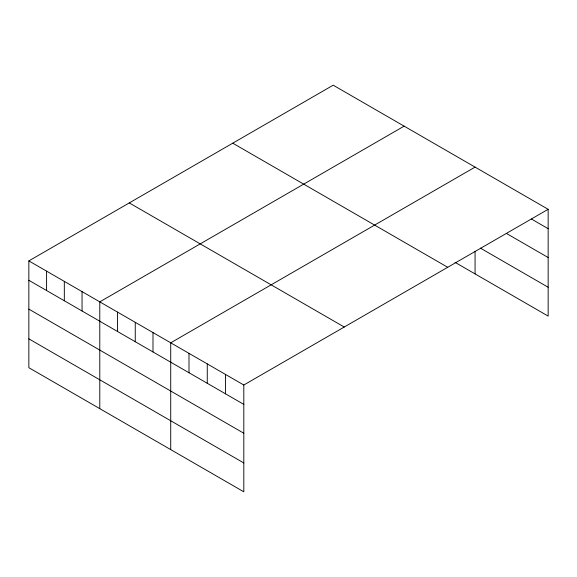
<?xml version="1.0" encoding="UTF-8"?>
<svg xmlns="http://www.w3.org/2000/svg" width="577" height="577" viewBox="0 0 577 577"><rect width="100%" height="100%" fill="white"/><g stroke="black" fill="none" stroke-linecap="round" stroke-linejoin="round"><path stroke-width="0.87" d="M548.15 209.3L243.811 385.01L243.811 491.806L28.85 367.7L28.85 260.905L333.189 85.194L548.15 209.3L548.15 316.095L455.015 262.326M404.124 126.154L99.785 301.865L99.785 408.653M475.066 167.106L170.72 342.817L170.72 449.606M531.403 219.008L548.15 228.68M506.274 233.353L548.15 257.522M480.396 248.124L548.15 287.245M232.755 143.183L447.716 267.288M129.284 202.924L344.245 327.029M28.85 260.905L243.811 385.01M28.85 280.285L243.811 404.39M28.85 309.128L243.811 433.233M28.85 338.85L243.811 462.956M475.066 251.363L475.066 273.895M225.535 374.466L225.535 393.839M207.266 363.914L207.266 383.287M188.996 353.362L188.996 372.742M152.992 332.576L152.992 351.956M135.256 322.341L135.256 341.714M117.52 312.099L117.52 331.479M82.049 291.623L82.049 310.996M64.321 281.381L64.321 300.761M46.586 271.147L46.586 290.519"/></g></svg>
